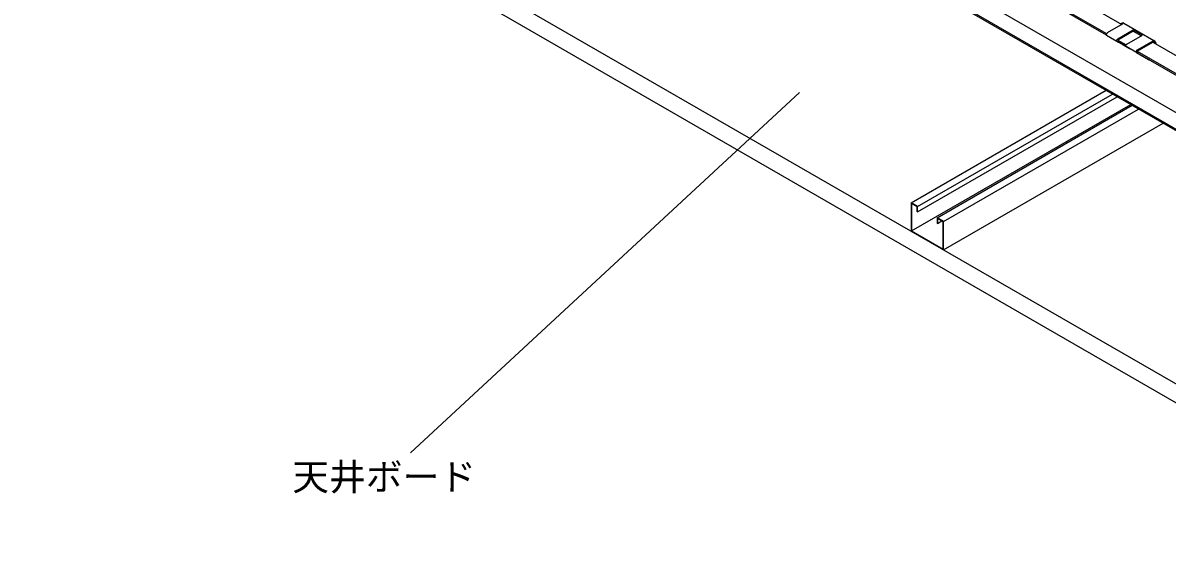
# Model space of a CAD drawing. Units: millimetres on the paper. Extents: x -142 to 140, y -98 to 97.
# Drawn here: x -33.7 to 28.6, y -31 to -1.7 of the extents above; entities that cross this region are included whole.
import ezdxf
from ezdxf.enums import TextEntityAlignment as Align

# ---------------------------------------------------------------- set-up
doc = ezdxf.new("R2010")
doc.units = ezdxf.units.MM
for name, color, linetype in [('0-0_文字･図枠･寸法', 7, 'Continuous'), ('0-3_天井下地', 7, 'Continuous'), ('0-4_天井ボード', 7, 'Continuous')]:
    doc.layers.add(name, color=color, linetype=linetype)
doc.styles.add('ＭＳ ゴシック', font='')
doc.styles.get('ＭＳ ゴシック').set_extended_font_data('MS Gothic')

msp = doc.modelspace()

# ---------------------------------------------------------------- linework, layer by layer
at = {"layer": '0-0_文字･図枠･寸法'}
msp.add_line((8.562, -5.466), (-12.601, -25.09), dxfattribs=at)
at = {"layer": '0-3_天井下地'}
for p, q in [((6.364, 9.632), (26.106, -1.765)), ((5.628, 9.077), (25.274, -2.265)), ((5.656, 8.979), (25.26, -2.338)), ((5.657, 6.937), (39.788, -12.766)), ((5.109, 6.356), (39.934, -13.748)), ((5.109, 6.274), (39.956, -13.843)), ((26.163, -1.732), (25.314, -2.222)), ((26.119, -1.69), (26.063, -1.723)), ((26.219, -1.7), (27.846, -2.639)), ((25.274, -2.357), (25.924, -2.732)), ((25.88, -2.549), (26.729, -2.059)), ((26.729, -2.124), (25.88, -2.614)), ((26.729, -2.124), (26.729, -2.059)), ((26.729, -2.124), (27.167, -2.377)), ((25.88, -2.614), (26.335, -2.877)), ((25.88, -2.696), (26.321, -2.95)), ((26.166, -2.872), (26.449, -3.035)), ((26.985, -3.345), (26.335, -2.969)), ((26.522, -3.077), (26.522, -3.077)), ((27.789, -2.671), (26.941, -3.161)), ((26.941, -3.226), (27.789, -2.737)), ((27.789, -2.737), (27.789, -2.671)), ((27.789, -2.737), (39.943, -9.753)), ((26.901, -3.296), (27.551, -3.671)), ((26.941, -3.226), (39.806, -10.654)), ((26.941, -3.308), (39.791, -10.726)), ((27.509, -3.647), (27.226, -3.484)), ((27.582, -3.689), (27.587, -3.681)), ((14.637, -11.473), (25.244, -5.35)), ((14.991, -11.677), (25.597, -5.554)), ((14.665, -13.008), (26.587, -6.125)), ((14.991, -11.972), (25.852, -5.701)), ((16.405, -12.493), (27.011, -6.37)), ((16.405, -14.045), (28.355, -7.146)), ((14.637, -11.473), (14.637, -13.024)), ((14.991, -11.677), (14.637, -11.473)), ((14.991, -11.972), (14.991, -11.677)), ((14.962, -11.955), (14.991, -11.972)), ((16.051, -12.289), (16.051, -12.584)), ((14.637, -13.024), (16.405, -14.045)), ((16.051, -12.584), (16.08, -12.6)), ((16.08, -12.6), (16.307, -12.469)), ((16.405, -14.045), (16.405, -12.493))]:
    msp.add_line(p, q, dxfattribs=at)
for points in [[(25.314, -2.222), (25.298, -2.235), (25.283, -2.251), (25.271, -2.271), (25.262, -2.293), (25.258, -2.314), (25.259, -2.332), (25.264, -2.347), (25.274, -2.357)], [(26.335, -2.969), (26.325, -2.96), (26.32, -2.945), (26.319, -2.926), (26.323, -2.905), (26.331, -2.884), (26.344, -2.864), (26.359, -2.847), (26.375, -2.835), (27.224, -2.345), (26.729, -2.059)], [(26.49, -3.059), (25.84, -2.683), (25.83, -2.674), (25.825, -2.659), (25.824, -2.64), (25.828, -2.619), (25.836, -2.598), (25.849, -2.578), (25.864, -2.561), (25.88, -2.549)], [(26.166, -2.872), (26.136, -2.855), (26.104, -2.836), (26.07, -2.817), (26.036, -2.797), (26.004, -2.778), (25.973, -2.761), (25.947, -2.745), (25.924, -2.732)], [(26.49, -3.059), (26.507, -3.069), (26.518, -3.075), (26.522, -3.077), (26.519, -3.076), (26.51, -3.071), (26.495, -3.062), (26.474, -3.05), (26.449, -3.035)], [(26.941, -3.161), (26.924, -3.173), (26.909, -3.19), (26.897, -3.21), (26.888, -3.232), (26.884, -3.253), (26.885, -3.271), (26.891, -3.286), (26.901, -3.296)], [(26.985, -3.345), (27.007, -3.357), (27.034, -3.373), (27.064, -3.39), (27.097, -3.409), (27.131, -3.429), (27.165, -3.448), (27.197, -3.467), (27.226, -3.484)], [(27.509, -3.647), (27.535, -3.662), (27.556, -3.674), (27.571, -3.683), (27.58, -3.688), (27.582, -3.689), (27.578, -3.687), (27.567, -3.681), (27.551, -3.671)], [(16.405, -12.493), (16.051, -12.289), (26.658, -6.166)], [(14.962, -11.955), (14.962, -11.693), (14.665, -11.522), (14.665, -13.008), (16.376, -13.996), (16.376, -12.51), (16.08, -12.338), (16.08, -12.6)]]:
    msp.add_lwpolyline(points, dxfattribs=at)
for centre, radius, start, end in [((26.106, -1.807), 0.0933, 52.69391, 127.31684), ((26.161, -1.782), 0.101, 54.38228, 114.30701), ((27.63, -2.924), 0.298, 24.06623, 57.72209), ((27.675, -2.902), 0.313, 9.62328, 57.05517)]:
    msp.add_arc(centre, radius, start, end, dxfattribs=at)
at = {"layer": '0-4_天井ボード'}
msp.add_line((-33.694, 14.877), (44.088, -30.026), dxfattribs=at)
msp.add_lwpolyline([(-33.694, 14.877), (-33.694, 13.856), (44.088, -31.047)], dxfattribs=at)

# ---------------------------------------------------------------- texts
at = {"layer": '0-0_文字･図枠･寸法', "style": 'ＭＳ ゴシック'}
msp.add_text('天井ボード', height=1.466, dxfattribs=at).set_placement((-19.034, -27.572), align=Align.BOTTOM_LEFT)

doc.saveas('drawing.dxf')
